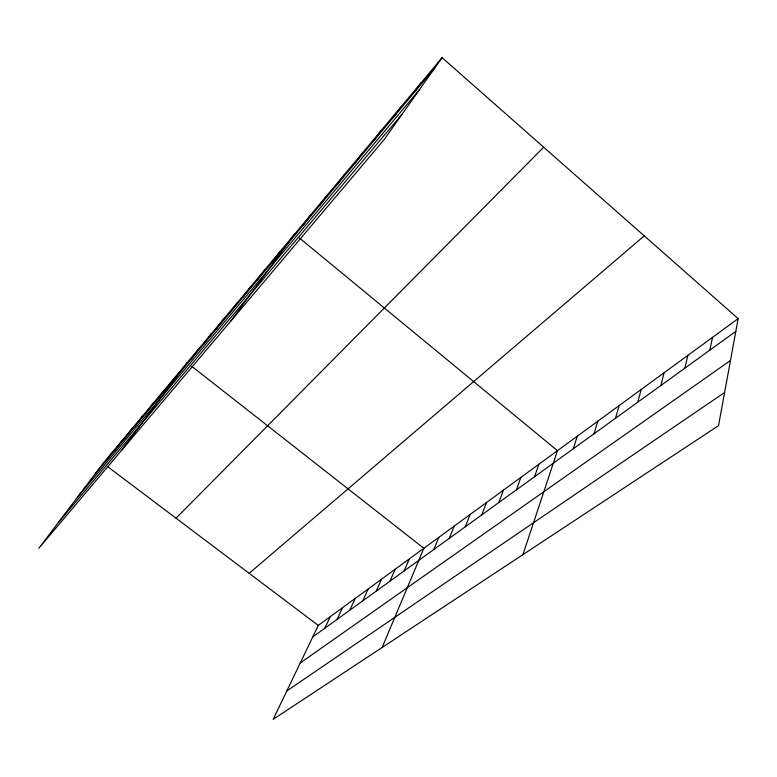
<?xml version="1.0" encoding="UTF-8"?>
<svg xmlns="http://www.w3.org/2000/svg" width="777" height="777" viewBox="0 0 777 777"><rect width="100%" height="100%" fill="white"/><g stroke="black" fill="none" stroke-linecap="round" stroke-linejoin="round"><path stroke-width="1.17" d="M738.15 318.638L718.531 425.641L273.174 719.337L318.279 625.436L738.15 318.638L442.084 57.663L103.147 463.257L38.85 548.28L384.256 139.462L442.084 57.663M709.857 350.106L712.49 337.383M684.906 368.133L687.82 355.419M660.897 385.479L664.063 372.775M637.781 402.175L641.18 389.491M615.501 418.259L619.123 405.613M594.026 433.78L597.843 421.163M573.309 448.737L577.311 436.159M522.911 554.652L557.478 450.66L299.194 237.83M534.547 476.738L538.869 464.257M516.394 489.85L520.852 477.418M498.824 502.544L503.409 490.161M481.808 514.84L486.509 502.515M465.316 526.748L470.124 514.481M449.329 538.296L454.234 526.097M433.828 549.494L438.82 537.363M382.138 647.484L423.853 548.29L191.783 366.336M404.166 570.92L409.324 558.916M389.976 581.167L395.202 569.23M376.194 591.132L381.488 579.253M362.791 600.806L368.143 589.005M349.767 610.217L355.167 598.484M337.092 619.376L342.54 607.711M324.747 628.292L330.244 616.695M414.015 92.716L421.008 82.896M393.638 117.074L400.767 107.109M374.077 140.443L381.332 130.361M355.283 162.908L362.655 152.719M337.218 184.499L344.687 174.223M319.833 205.274L327.379 194.92M303.098 225.281L310.722 214.86M230.575 321.357L294.648 234.091M257.274 280.041L265.054 269.502M271.863 262.607L279.603 252.098M243.182 296.892L251 286.325M216.356 328.943L224.232 318.356M229.545 313.18L237.393 302.603M191.229 358.984L199.135 348.387M203.593 344.201L211.49 333.605M167.628 387.189L175.553 376.612M121.892 449.99L187.16 362.713M145.425 413.723L153.351 403.176M156.362 400.65L164.287 390.093M114.481 450.699L122.377 440.238M124.505 438.733L132.411 428.234M134.81 426.408L142.725 415.889M104.749 462.344L112.626 451.903M95.28 473.659L435.256 67.327M77.486 497.183L419.57 89.52M58.324 522.533L402.263 113.986M176.039 518.21L543.677 147.212M249.164 573.329L644.259 235.878M312.743 636.965L735.819 331.352M300.243 662.985L730.477 360.489M286.8 690.967L724.611 392.482M107.984 466.909L318.279 625.436"/></g></svg>
